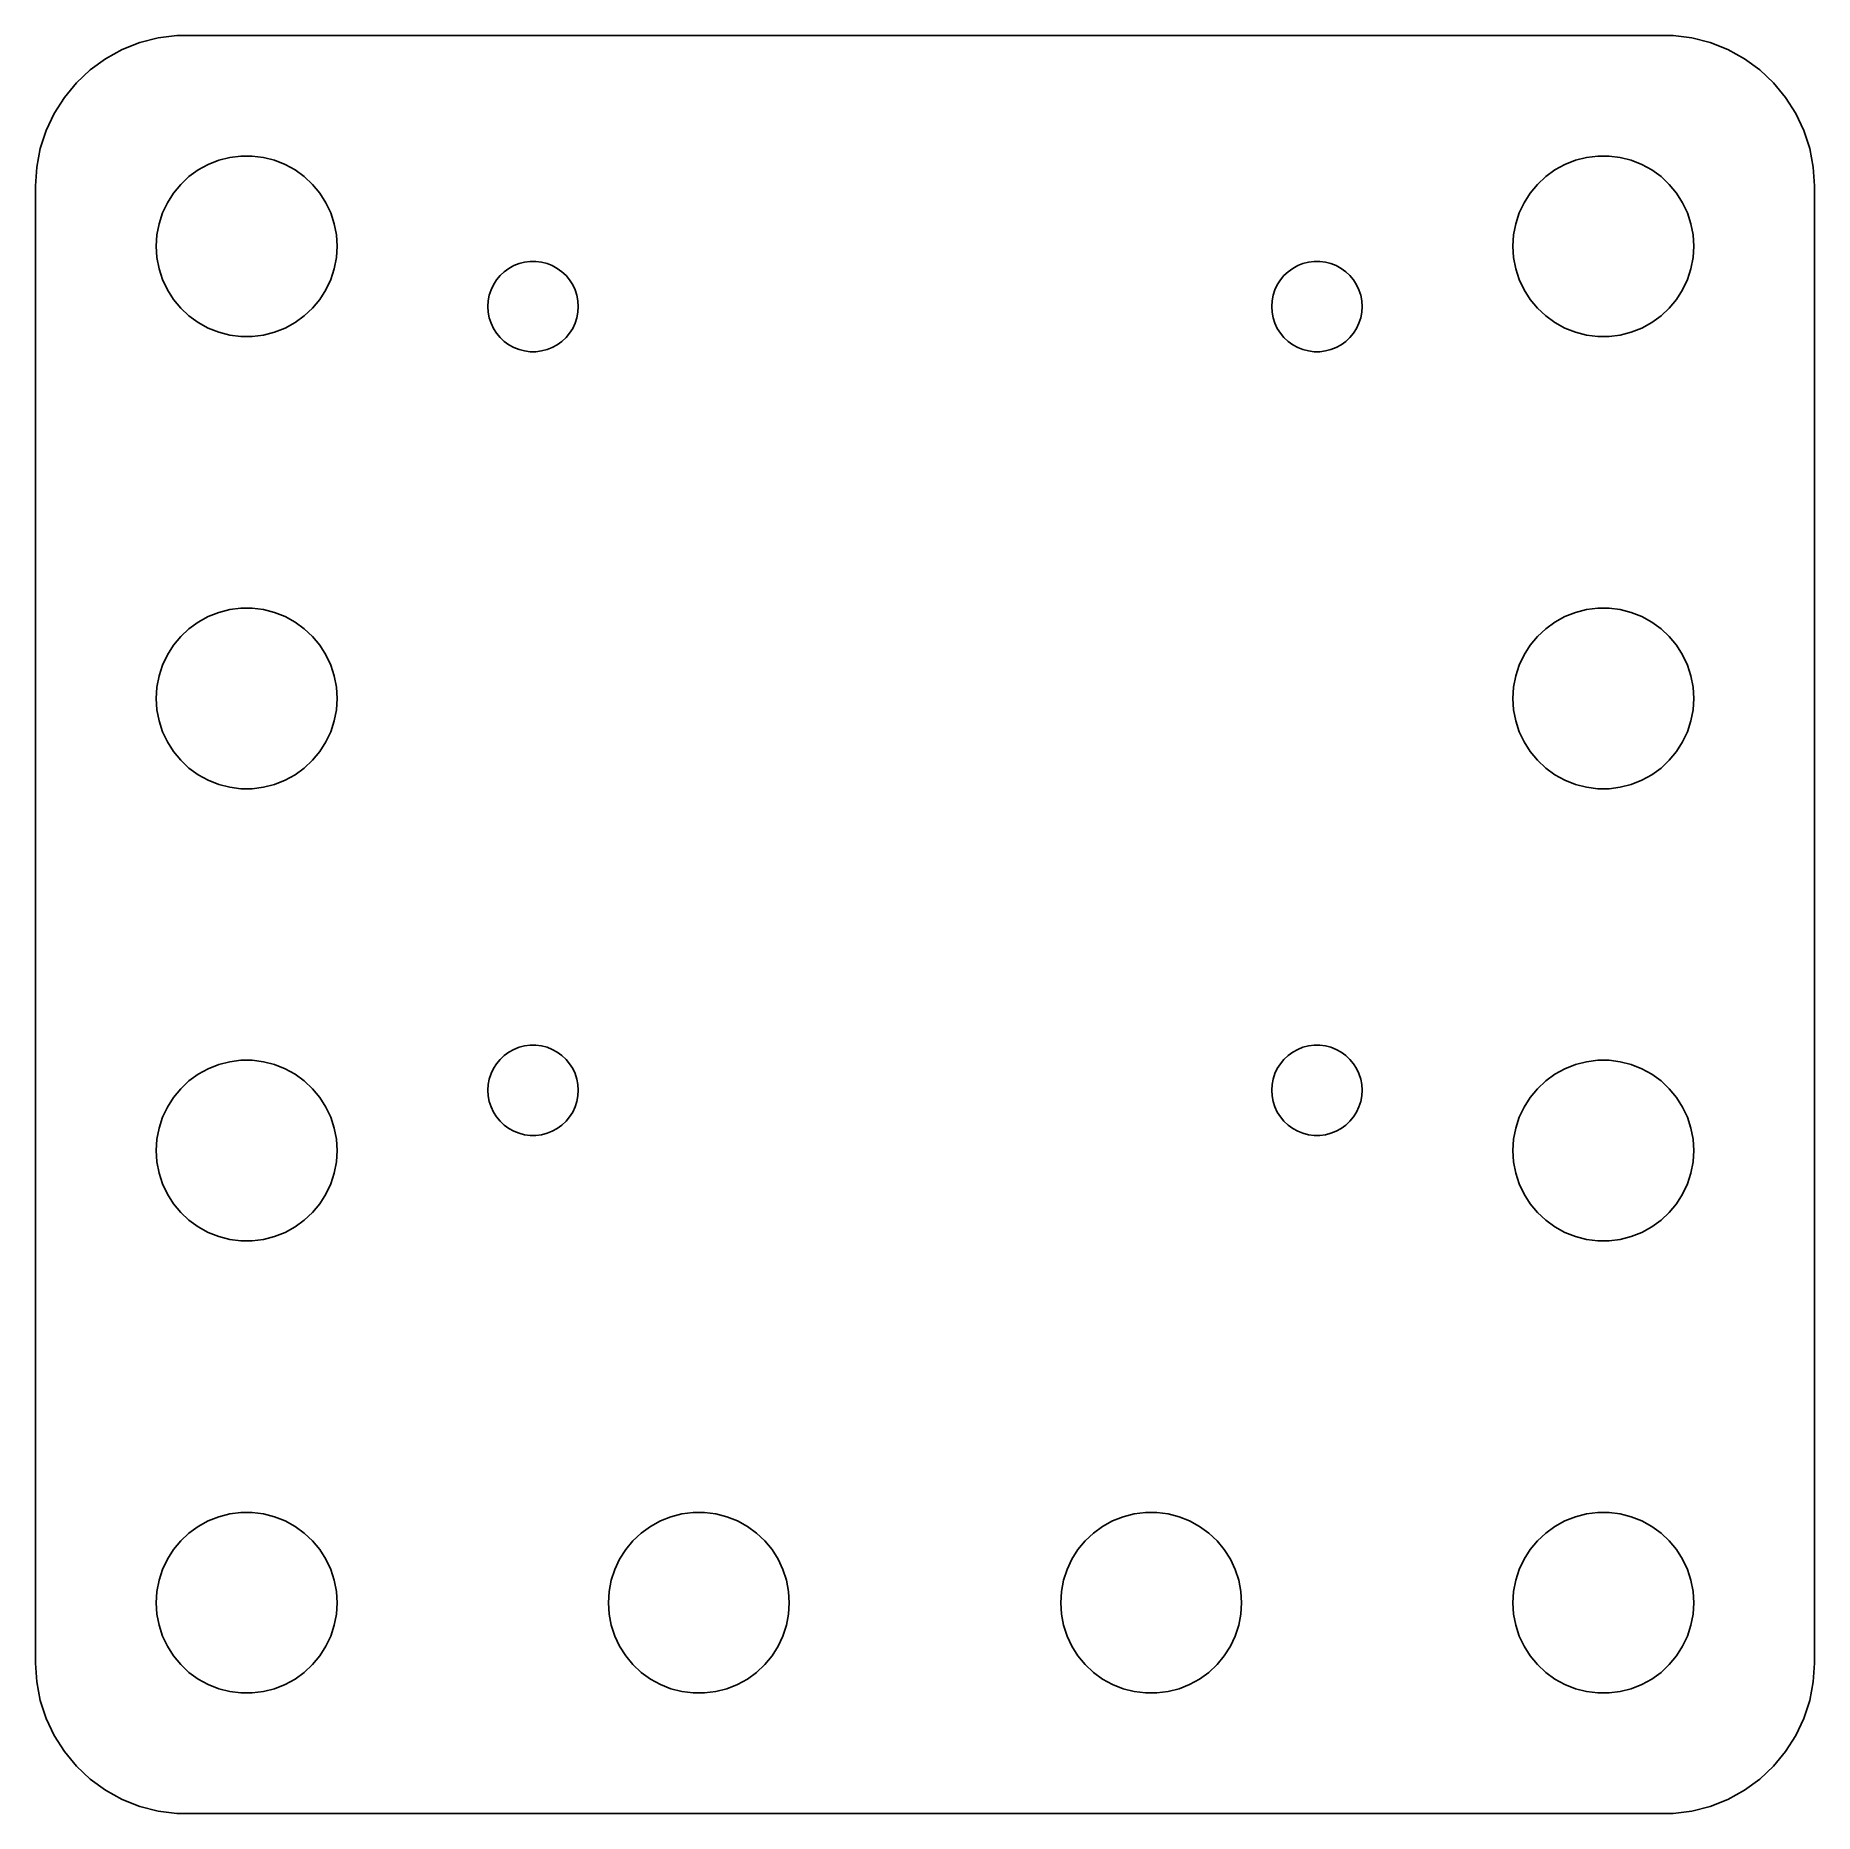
# Model space of a CAD drawing. Header units: metres. Extents: x -29.5 to 29.5, y -29.5 to 29.5.
import ezdxf

# ---------------------------------------------------------------- set-up
doc = ezdxf.new("R2010")
doc.units = ezdxf.units.M

msp = doc.modelspace()

# ---------------------------------------------------------------- linework, layer by layer
for p, q in [((-26.6289, 29.0241), (-27.1791, 28.7216)), ((-26.0451, 29.2553), (-26.6289, 29.0241)), ((-25.4369, 29.4114), (-26.0451, 29.2553)), ((-24.8139, 29.4901), (-25.4369, 29.4114)), ((24.8139, 29.4901), (-24.8139, 29.4901)), ((25.4369, 29.4114), (24.8139, 29.4901)), ((26.0451, 29.2553), (25.4369, 29.4114)), ((26.6289, 29.0241), (26.0451, 29.2553)), ((27.1791, 28.7216), (26.6289, 29.0241)), ((-27.6871, 28.3526), (-28.1448, 27.9227)), ((-27.1791, 28.7216), (-27.6871, 28.3526)), ((27.6871, 28.3526), (27.1791, 28.7216)), ((28.1448, 27.9227), (27.6871, 28.3526)), ((-28.1448, 27.9227), (-28.5451, 27.4389)), ((28.5451, 27.4389), (28.1448, 27.9227)), ((-28.5451, 27.4389), (-28.8815, 26.9088)), ((28.8815, 26.9088), (28.5451, 27.4389)), ((-28.8815, 26.9088), (-29.1489, 26.3406)), ((29.1489, 26.3406), (28.8815, 26.9088)), ((-29.1489, 26.3406), (-29.3429, 25.7434)), ((29.3429, 25.7434), (29.1489, 26.3406)), ((-29.3429, 25.7434), (-29.4606, 25.1267)), ((-23.427, 25.3532), (-23.0621, 25.4469)), ((-23.0621, 25.4469), (-22.6884, 25.4941)), ((-22.6884, 25.4941), (-22.3116, 25.4941)), ((-22.3116, 25.4941), (-21.9379, 25.4469)), ((-21.9379, 25.4469), (-21.5729, 25.3532)), ((21.5729, 25.3532), (21.9379, 25.4469)), ((21.9379, 25.4469), (22.3116, 25.4941)), ((22.3116, 25.4941), (22.6884, 25.4941)), ((22.6884, 25.4941), (23.0621, 25.4469)), ((23.0621, 25.4469), (23.427, 25.3532)), ((29.4606, 25.1267), (29.3429, 25.7434)), ((-29.4606, 25.1267), (-29.5, 24.5)), ((-24.6869, 24.5536), (-24.4123, 24.8115)), ((-24.4123, 24.8115), (-24.1075, 25.033)), ((-24.1075, 25.033), (-23.7773, 25.2145)), ((-23.7773, 25.2145), (-23.427, 25.3532)), ((-21.5729, 25.3532), (-21.2227, 25.2145)), ((-21.2227, 25.2145), (-20.8925, 25.033)), ((-20.8925, 25.033), (-20.5877, 24.8115)), ((-20.5877, 24.8115), (-20.3131, 24.5536)), ((20.3131, 24.5536), (20.5877, 24.8115)), ((20.5877, 24.8115), (20.8925, 25.033)), ((20.8925, 25.033), (21.2227, 25.2145)), ((21.2227, 25.2145), (21.5729, 25.3532)), ((23.427, 25.3532), (23.7773, 25.2145)), ((23.7773, 25.2145), (24.1075, 25.033)), ((24.1075, 25.033), (24.4123, 24.8115)), ((24.4123, 24.8115), (24.6869, 24.5536)), ((29.5, 24.5), (29.4606, 25.1267)), ((-29.5, 24.5), (-29.5, -24.5)), ((-25.1289, 23.9453), (-24.927, 24.2634)), ((-24.927, 24.2634), (-24.6869, 24.5536)), ((-20.3131, 24.5536), (-20.0729, 24.2634)), ((-20.0729, 24.2634), (-19.8711, 23.9453)), ((19.8711, 23.9453), (20.0729, 24.2634)), ((20.0729, 24.2634), (20.3131, 24.5536)), ((24.6869, 24.5536), (24.927, 24.2634)), ((24.927, 24.2634), (25.1289, 23.9453)), ((29.5, -24.5), (29.5, 24.5)), ((-25.4057, 23.2461), (-25.2893, 23.6044)), ((-25.2893, 23.6044), (-25.1289, 23.9453)), ((-19.8711, 23.9453), (-19.7107, 23.6044)), ((-19.7107, 23.6044), (-19.5942, 23.2461)), ((19.5942, 23.2461), (19.7107, 23.6044)), ((19.7107, 23.6044), (19.8711, 23.9453)), ((25.1289, 23.9453), (25.2893, 23.6044)), ((25.2893, 23.6044), (25.4057, 23.2461)), ((-25.4763, 22.876), (-25.4057, 23.2461)), ((-19.5942, 23.2461), (-19.5237, 22.876)), ((19.5237, 22.876), (19.5942, 23.2461)), ((25.4057, 23.2461), (25.4763, 22.876)), ((-25.5, 22.5), (-25.4763, 22.876)), ((-25.4763, 22.124), (-25.5, 22.5)), ((-19.5237, 22.876), (-19.5, 22.5)), ((-19.5, 22.5), (-19.5237, 22.124)), ((19.5, 22.5), (19.5237, 22.876)), ((19.5237, 22.124), (19.5, 22.5)), ((25.4763, 22.876), (25.5, 22.5)), ((25.5, 22.5), (25.4763, 22.124)), ((-25.4057, 21.7539), (-25.4763, 22.124)), ((-19.5237, 22.124), (-19.5942, 21.7539)), ((-13.8037, 21.7665), (-13.6387, 21.8572)), ((-13.6387, 21.8572), (-13.4635, 21.9266)), ((-13.4635, 21.9266), (-13.2811, 21.9734)), ((-13.2811, 21.9734), (-13.0942, 21.997)), ((-13.0942, 21.997), (-12.9058, 21.997)), ((-12.9058, 21.997), (-12.7189, 21.9734)), ((-12.7189, 21.9734), (-12.5365, 21.9266)), ((-12.5365, 21.9266), (-12.3613, 21.8572)), ((-12.3613, 21.8572), (-12.1963, 21.7665)), ((12.1963, 21.7665), (12.3613, 21.8572)), ((12.3613, 21.8572), (12.5365, 21.9266)), ((12.5365, 21.9266), (12.7189, 21.9734)), ((12.7189, 21.9734), (12.9058, 21.997)), ((12.9058, 21.997), (13.0942, 21.997)), ((13.0942, 21.997), (13.2811, 21.9734)), ((13.2811, 21.9734), (13.4635, 21.9266)), ((13.4635, 21.9266), (13.6387, 21.8572)), ((13.6387, 21.8572), (13.8037, 21.7665)), ((19.5942, 21.7539), (19.5237, 22.124)), ((25.4763, 22.124), (25.4057, 21.7539)), ((-25.2893, 21.3956), (-25.4057, 21.7539)), ((-25.1289, 21.0547), (-25.2893, 21.3956)), ((-19.7107, 21.3956), (-19.8711, 21.0547)), ((-19.5942, 21.7539), (-19.7107, 21.3956)), ((-14.3145, 21.2226), (-14.2135, 21.3817)), ((-14.2135, 21.3817), (-14.0934, 21.5268)), ((-14.0934, 21.5268), (-13.9561, 21.6558)), ((-13.9561, 21.6558), (-13.8037, 21.7665)), ((-12.1963, 21.7665), (-12.0439, 21.6558)), ((-12.0439, 21.6558), (-11.9065, 21.5268)), ((-11.9065, 21.5268), (-11.7865, 21.3817)), ((-11.7865, 21.3817), (-11.6855, 21.2226)), ((11.6855, 21.2226), (11.7865, 21.3817)), ((11.7865, 21.3817), (11.9065, 21.5268)), ((11.9065, 21.5268), (12.0439, 21.6558)), ((12.0439, 21.6558), (12.1963, 21.7665)), ((13.8037, 21.7665), (13.9561, 21.6558)), ((13.9561, 21.6558), (14.0934, 21.5268)), ((14.0934, 21.5268), (14.2135, 21.3817)), ((14.2135, 21.3817), (14.3145, 21.2226)), ((19.7107, 21.3956), (19.5942, 21.7539)), ((19.8711, 21.0547), (19.7107, 21.3956)), ((25.2893, 21.3956), (25.1289, 21.0547)), ((25.4057, 21.7539), (25.2893, 21.3956)), ((-24.927, 20.7366), (-25.1289, 21.0547)), ((-24.6869, 20.4464), (-24.927, 20.7366)), ((-20.0729, 20.7366), (-20.3131, 20.4464)), ((-19.8711, 21.0547), (-20.0729, 20.7366)), ((-14.5, 20.5), (-14.4882, 20.688)), ((-14.4882, 20.688), (-14.4529, 20.873)), ((-14.4529, 20.873), (-14.3947, 21.0522)), ((-14.3947, 21.0522), (-14.3145, 21.2226)), ((-11.6855, 21.2226), (-11.6053, 21.0522)), ((-11.6053, 21.0522), (-11.5471, 20.873)), ((-11.5471, 20.873), (-11.5118, 20.688)), ((-11.5118, 20.688), (-11.5, 20.5)), ((11.5, 20.5), (11.5118, 20.688)), ((11.5118, 20.688), (11.5471, 20.873)), ((11.5471, 20.873), (11.6053, 21.0522)), ((11.6053, 21.0522), (11.6855, 21.2226)), ((14.3145, 21.2226), (14.3947, 21.0522)), ((14.3947, 21.0522), (14.4529, 20.873)), ((14.4529, 20.873), (14.4882, 20.688)), ((14.4882, 20.688), (14.5, 20.5)), ((20.0729, 20.7366), (19.8711, 21.0547)), ((20.3131, 20.4464), (20.0729, 20.7366)), ((24.927, 20.7366), (24.6869, 20.4464)), ((25.1289, 21.0547), (24.927, 20.7366)), ((-24.4123, 20.1884), (-24.6869, 20.4464)), ((-24.1075, 19.967), (-24.4123, 20.1884)), ((-20.5877, 20.1884), (-20.8925, 19.967)), ((-20.3131, 20.4464), (-20.5877, 20.1884)), ((-14.4882, 20.312), (-14.5, 20.5)), ((-14.4529, 20.127), (-14.4882, 20.312)), ((-14.3947, 19.9478), (-14.4529, 20.127)), ((-11.5471, 20.127), (-11.6053, 19.9478)), ((-11.5118, 20.312), (-11.5471, 20.127)), ((-11.5, 20.5), (-11.5118, 20.312)), ((11.5118, 20.312), (11.5, 20.5)), ((11.5471, 20.127), (11.5118, 20.312)), ((11.6053, 19.9478), (11.5471, 20.127)), ((14.4529, 20.127), (14.3947, 19.9478)), ((14.4882, 20.312), (14.4529, 20.127)), ((14.5, 20.5), (14.4882, 20.312)), ((20.5877, 20.1884), (20.3131, 20.4464)), ((20.8925, 19.967), (20.5877, 20.1884)), ((24.4123, 20.1884), (24.1075, 19.967)), ((24.6869, 20.4464), (24.4123, 20.1884)), ((-23.7773, 19.7855), (-24.1075, 19.967)), ((-23.427, 19.6468), (-23.7773, 19.7855)), ((-23.0621, 19.5531), (-23.427, 19.6468)), ((-22.6884, 19.5059), (-23.0621, 19.5531)), ((-22.3116, 19.5059), (-22.6884, 19.5059)), ((-21.9379, 19.5531), (-22.3116, 19.5059)), ((-21.5729, 19.6468), (-21.9379, 19.5531)), ((-21.2227, 19.7855), (-21.5729, 19.6468)), ((-20.8925, 19.967), (-21.2227, 19.7855)), ((-14.3145, 19.7774), (-14.3947, 19.9478)), ((-14.2135, 19.6183), (-14.3145, 19.7774)), ((-14.0934, 19.4732), (-14.2135, 19.6183)), ((-13.9561, 19.3442), (-14.0934, 19.4732)), ((-11.9065, 19.4732), (-12.0439, 19.3442)), ((-11.7865, 19.6183), (-11.9065, 19.4732)), ((-11.6855, 19.7774), (-11.7865, 19.6183)), ((-11.6053, 19.9478), (-11.6855, 19.7774)), ((11.6855, 19.7774), (11.6053, 19.9478)), ((11.7865, 19.6183), (11.6855, 19.7774)), ((11.9065, 19.4732), (11.7865, 19.6183)), ((12.0439, 19.3442), (11.9065, 19.4732)), ((14.0934, 19.4732), (13.9561, 19.3442)), ((14.2135, 19.6183), (14.0934, 19.4732)), ((14.3145, 19.7774), (14.2135, 19.6183)), ((14.3947, 19.9478), (14.3145, 19.7774)), ((21.2227, 19.7855), (20.8925, 19.967)), ((21.5729, 19.6468), (21.2227, 19.7855)), ((21.9379, 19.5531), (21.5729, 19.6468)), ((22.3116, 19.5059), (21.9379, 19.5531)), ((22.6884, 19.5059), (22.3116, 19.5059)), ((23.0621, 19.5531), (22.6884, 19.5059)), ((23.427, 19.6468), (23.0621, 19.5531)), ((23.7773, 19.7855), (23.427, 19.6468)), ((24.1075, 19.967), (23.7773, 19.7855)), ((-13.8037, 19.2335), (-13.9561, 19.3442)), ((-13.6387, 19.1427), (-13.8037, 19.2335)), ((-13.4635, 19.0734), (-13.6387, 19.1427)), ((-13.2811, 19.0266), (-13.4635, 19.0734)), ((-13.0942, 19.003), (-13.2811, 19.0266)), ((-12.9058, 19.003), (-13.0942, 19.003)), ((-12.7189, 19.0266), (-12.9058, 19.003)), ((-12.5365, 19.0734), (-12.7189, 19.0266)), ((-12.3613, 19.1427), (-12.5365, 19.0734)), ((-12.1963, 19.2335), (-12.3613, 19.1427)), ((-12.0439, 19.3442), (-12.1963, 19.2335)), ((12.1963, 19.2335), (12.0439, 19.3442)), ((12.3613, 19.1427), (12.1963, 19.2335)), ((12.5365, 19.0734), (12.3613, 19.1427)), ((12.7189, 19.0266), (12.5365, 19.0734)), ((12.9058, 19.003), (12.7189, 19.0266)), ((13.0942, 19.003), (12.9058, 19.003)), ((13.2811, 19.0266), (13.0942, 19.003)), ((13.4635, 19.0734), (13.2811, 19.0266)), ((13.6387, 19.1427), (13.4635, 19.0734)), ((13.8037, 19.2335), (13.6387, 19.1427)), ((13.9561, 19.3442), (13.8037, 19.2335)), ((-24.4123, 9.81154), (-24.1075, 10.033)), ((-24.1075, 10.033), (-23.7773, 10.2145)), ((-23.7773, 10.2145), (-23.427, 10.3532)), ((-23.427, 10.3532), (-23.0621, 10.4469)), ((-23.0621, 10.4469), (-22.6884, 10.4941)), ((-22.6884, 10.4941), (-22.3116, 10.4941)), ((-22.3116, 10.4941), (-21.9379, 10.4469)), ((-21.9379, 10.4469), (-21.5729, 10.3532)), ((-21.5729, 10.3532), (-21.2227, 10.2145)), ((-21.2227, 10.2145), (-20.8925, 10.033)), ((-20.8925, 10.033), (-20.5877, 9.81154)), ((20.5877, 9.81154), (20.8925, 10.033)), ((20.8925, 10.033), (21.2227, 10.2145)), ((21.2227, 10.2145), (21.5729, 10.3532)), ((21.5729, 10.3532), (21.9379, 10.4469)), ((21.9379, 10.4469), (22.3116, 10.4941)), ((22.3116, 10.4941), (22.6884, 10.4941)), ((22.6884, 10.4941), (23.0621, 10.4469)), ((23.0621, 10.4469), (23.427, 10.3532)), ((23.427, 10.3532), (23.7773, 10.2145)), ((23.7773, 10.2145), (24.1075, 10.033)), ((24.1075, 10.033), (24.4123, 9.81154)), ((-24.927, 9.26335), (-24.6869, 9.55363)), ((-24.6869, 9.55363), (-24.4123, 9.81154)), ((-20.5877, 9.81154), (-20.3131, 9.55363)), ((-20.3131, 9.55363), (-20.0729, 9.26335)), ((20.0729, 9.26335), (20.3131, 9.55363)), ((20.3131, 9.55363), (20.5877, 9.81154)), ((24.4123, 9.81154), (24.6869, 9.55363)), ((24.6869, 9.55363), (24.927, 9.26335)), ((-25.2893, 8.60437), (-25.1289, 8.94525)), ((-25.1289, 8.94525), (-24.927, 9.26335)), ((-20.0729, 9.26335), (-19.8711, 8.94525)), ((-19.8711, 8.94525), (-19.7107, 8.60437)), ((19.7107, 8.60437), (19.8711, 8.94525)), ((19.8711, 8.94525), (20.0729, 9.26335)), ((24.927, 9.26335), (25.1289, 8.94525)), ((25.1289, 8.94525), (25.2893, 8.60437)), ((-25.4057, 8.24606), (-25.2893, 8.60437)), ((-19.7107, 8.60437), (-19.5942, 8.24606)), ((19.5942, 8.24606), (19.7107, 8.60437)), ((25.2893, 8.60437), (25.4057, 8.24606)), ((-25.5, 7.5), (-25.4763, 7.87599)), ((-25.4763, 7.87599), (-25.4057, 8.24606)), ((-19.5942, 8.24606), (-19.5237, 7.87599)), ((-19.5237, 7.87599), (-19.5, 7.5)), ((19.5, 7.5), (19.5237, 7.87599)), ((19.5237, 7.87599), (19.5942, 8.24606)), ((25.4057, 8.24606), (25.4763, 7.87599)), ((25.4763, 7.87599), (25.5, 7.5)), ((-25.4763, 7.12399), (-25.5, 7.5)), ((-25.4057, 6.75392), (-25.4763, 7.12399)), ((-19.5237, 7.12399), (-19.5942, 6.75392)), ((-19.5, 7.5), (-19.5237, 7.12399)), ((19.5237, 7.12399), (19.5, 7.5)), ((19.5942, 6.75392), (19.5237, 7.12399)), ((25.4763, 7.12399), (25.4057, 6.75392)), ((25.5, 7.5), (25.4763, 7.12399)), ((-25.2893, 6.39561), (-25.4057, 6.75392)), ((-19.5942, 6.75392), (-19.7107, 6.39561)), ((19.7107, 6.39561), (19.5942, 6.75392)), ((25.4057, 6.75392), (25.2893, 6.39561)), ((-25.1289, 6.05473), (-25.2893, 6.39561)), ((-24.927, 5.73663), (-25.1289, 6.05473)), ((-19.8711, 6.05473), (-20.0729, 5.73663)), ((-19.7107, 6.39561), (-19.8711, 6.05473)), ((19.8711, 6.05473), (19.7107, 6.39561)), ((20.0729, 5.73663), (19.8711, 6.05473)), ((25.1289, 6.05473), (24.927, 5.73663)), ((25.2893, 6.39561), (25.1289, 6.05473)), ((-24.6869, 5.44635), (-24.927, 5.73663)), ((-24.4123, 5.18845), (-24.6869, 5.44635)), ((-20.3131, 5.44635), (-20.5877, 5.18845)), ((-20.0729, 5.73663), (-20.3131, 5.44635)), ((20.3131, 5.44635), (20.0729, 5.73663)), ((20.5877, 5.18845), (20.3131, 5.44635)), ((24.6869, 5.44635), (24.4123, 5.18845)), ((24.927, 5.73663), (24.6869, 5.44635)), ((-24.1075, 4.96701), (-24.4123, 5.18845)), ((-23.7773, 4.78551), (-24.1075, 4.96701)), ((-23.427, 4.64682), (-23.7773, 4.78551)), ((-21.2227, 4.78551), (-21.5729, 4.64682)), ((-20.8925, 4.96701), (-21.2227, 4.78551)), ((-20.5877, 5.18845), (-20.8925, 4.96701)), ((20.8925, 4.96701), (20.5877, 5.18845)), ((21.2227, 4.78551), (20.8925, 4.96701)), ((21.5729, 4.64682), (21.2227, 4.78551)), ((23.7773, 4.78551), (23.427, 4.64682)), ((24.1075, 4.96701), (23.7773, 4.78551)), ((24.4123, 5.18845), (24.1075, 4.96701)), ((-23.0621, 4.55313), (-23.427, 4.64682)), ((-22.6884, 4.50591), (-23.0621, 4.55313)), ((-22.3116, 4.50591), (-22.6884, 4.50591)), ((-21.9379, 4.55313), (-22.3116, 4.50591)), ((-21.5729, 4.64682), (-21.9379, 4.55313)), ((21.9379, 4.55313), (21.5729, 4.64682)), ((22.3116, 4.50591), (21.9379, 4.55313)), ((22.6884, 4.50591), (22.3116, 4.50591)), ((23.0621, 4.55313), (22.6884, 4.50591)), ((23.427, 4.64682), (23.0621, 4.55313)), ((-13.6387, -4.14275), (-13.4635, -4.07341)), ((-13.4635, -4.07341), (-13.2811, -4.02657)), ((-13.2811, -4.02657), (-13.0942, -4.00294)), ((-13.0942, -4.00294), (-12.9058, -4.00294)), ((-12.9058, -4.00294), (-12.7189, -4.02657)), ((-12.7189, -4.02657), (-12.5365, -4.07341)), ((-12.5365, -4.07341), (-12.3613, -4.14275)), ((12.3613, -4.14275), (12.5365, -4.07341)), ((12.5365, -4.07341), (12.7189, -4.02657)), ((12.7189, -4.02657), (12.9058, -4.00294)), ((12.9058, -4.00294), (13.0942, -4.00294)), ((13.0942, -4.00294), (13.2811, -4.02657)), ((13.2811, -4.02657), (13.4635, -4.07341)), ((13.4635, -4.07341), (13.6387, -4.14275)), ((-23.7773, -4.78551), (-23.427, -4.64682)), ((-23.427, -4.64682), (-23.0621, -4.55313)), ((-23.0621, -4.55313), (-22.6884, -4.50591)), ((-22.6884, -4.50591), (-22.3116, -4.50591)), ((-22.3116, -4.50591), (-21.9379, -4.55313)), ((-21.9379, -4.55313), (-21.5729, -4.64682)), ((-21.5729, -4.64682), (-21.2227, -4.78551)), ((-14.3145, -4.77736), (-14.2135, -4.61832)), ((-14.2135, -4.61832), (-14.0934, -4.47318)), ((-14.0934, -4.47318), (-13.9561, -4.34422)), ((-13.9561, -4.34422), (-13.8037, -4.23351)), ((-13.8037, -4.23351), (-13.6387, -4.14275)), ((-12.3613, -4.14275), (-12.1963, -4.23351)), ((-12.1963, -4.23351), (-12.0439, -4.34422)), ((-12.0439, -4.34422), (-11.9065, -4.47318)), ((-11.9065, -4.47318), (-11.7865, -4.61832)), ((-11.7865, -4.61832), (-11.6855, -4.77736)), ((11.6855, -4.77736), (11.7865, -4.61832)), ((11.7865, -4.61832), (11.9065, -4.47318)), ((11.9065, -4.47318), (12.0439, -4.34422)), ((12.0439, -4.34422), (12.1963, -4.23351)), ((12.1963, -4.23351), (12.3613, -4.14275)), ((13.6387, -4.14275), (13.8037, -4.23351)), ((13.8037, -4.23351), (13.9561, -4.34422)), ((13.9561, -4.34422), (14.0934, -4.47318)), ((14.0934, -4.47318), (14.2135, -4.61832)), ((14.2135, -4.61832), (14.3145, -4.77736)), ((21.2227, -4.78551), (21.5729, -4.64682)), ((21.5729, -4.64682), (21.9379, -4.55313)), ((21.9379, -4.55313), (22.3116, -4.50591)), ((22.3116, -4.50591), (22.6884, -4.50591)), ((22.6884, -4.50591), (23.0621, -4.55313)), ((23.0621, -4.55313), (23.427, -4.64682)), ((23.427, -4.64682), (23.7773, -4.78551)), ((-24.6869, -5.44635), (-24.4123, -5.18845)), ((-24.4123, -5.18845), (-24.1075, -4.96701)), ((-24.1075, -4.96701), (-23.7773, -4.78551)), ((-21.2227, -4.78551), (-20.8925, -4.96701)), ((-20.8925, -4.96701), (-20.5877, -5.18845)), ((-20.5877, -5.18845), (-20.3131, -5.44635)), ((-14.4882, -5.312), (-14.4529, -5.12695)), ((-14.4529, -5.12695), (-14.3947, -4.9478)), ((-14.3947, -4.9478), (-14.3145, -4.77736)), ((-11.6855, -4.77736), (-11.6053, -4.9478)), ((-11.6053, -4.9478), (-11.5471, -5.12695)), ((-11.5471, -5.12695), (-11.5118, -5.312)), ((11.5118, -5.312), (11.5471, -5.12695)), ((11.5471, -5.12695), (11.6053, -4.9478)), ((11.6053, -4.9478), (11.6855, -4.77736)), ((14.3145, -4.77736), (14.3947, -4.9478)), ((14.3947, -4.9478), (14.4529, -5.12695)), ((14.4529, -5.12695), (14.4882, -5.312)), ((20.3131, -5.44635), (20.5877, -5.18845)), ((20.5877, -5.18845), (20.8925, -4.96701)), ((20.8925, -4.96701), (21.2227, -4.78551)), ((23.7773, -4.78551), (24.1075, -4.96701)), ((24.1075, -4.96701), (24.4123, -5.18845)), ((24.4123, -5.18845), (24.6869, -5.44635)), ((-25.1289, -6.05473), (-24.927, -5.73663)), ((-24.927, -5.73663), (-24.6869, -5.44635)), ((-20.3131, -5.44635), (-20.0729, -5.73663)), ((-20.0729, -5.73663), (-19.8711, -6.05473)), ((-14.5, -5.5), (-14.4882, -5.312)), ((-14.4882, -5.68799), (-14.5, -5.5)), ((-14.4529, -5.87303), (-14.4882, -5.68799)), ((-14.3947, -6.05219), (-14.4529, -5.87303)), ((-11.5471, -5.87303), (-11.6053, -6.05219)), ((-11.5118, -5.68799), (-11.5471, -5.87303)), ((-11.5118, -5.312), (-11.5, -5.5)), ((-11.5, -5.5), (-11.5118, -5.68799)), ((11.5, -5.5), (11.5118, -5.312)), ((11.5118, -5.68799), (11.5, -5.5)), ((11.5471, -5.87303), (11.5118, -5.68799)), ((11.6053, -6.05219), (11.5471, -5.87303)), ((14.4529, -5.87303), (14.3947, -6.05219)), ((14.4882, -5.68799), (14.4529, -5.87303)), ((14.4882, -5.312), (14.5, -5.5)), ((14.5, -5.5), (14.4882, -5.68799)), ((19.8711, -6.05473), (20.0729, -5.73663)), ((20.0729, -5.73663), (20.3131, -5.44635)), ((24.6869, -5.44635), (24.927, -5.73663)), ((24.927, -5.73663), (25.1289, -6.05473)), ((-25.4057, -6.75392), (-25.2893, -6.39561)), ((-25.2893, -6.39561), (-25.1289, -6.05473)), ((-19.8711, -6.05473), (-19.7107, -6.39561)), ((-19.7107, -6.39561), (-19.5942, -6.75392)), ((-14.3145, -6.22263), (-14.3947, -6.05219)), ((-14.2135, -6.38167), (-14.3145, -6.22263)), ((-14.0934, -6.52681), (-14.2135, -6.38167)), ((-11.7865, -6.38167), (-11.9065, -6.52681)), ((-11.6855, -6.22263), (-11.7865, -6.38167)), ((-11.6053, -6.05219), (-11.6855, -6.22263)), ((11.6855, -6.22263), (11.6053, -6.05219)), ((11.7865, -6.38167), (11.6855, -6.22263)), ((11.9065, -6.52681), (11.7865, -6.38167)), ((14.2135, -6.38167), (14.0934, -6.52681)), ((14.3145, -6.22263), (14.2135, -6.38167)), ((14.3947, -6.05219), (14.3145, -6.22263)), ((19.5942, -6.75392), (19.7107, -6.39561)), ((19.7107, -6.39561), (19.8711, -6.05473)), ((25.1289, -6.05473), (25.2893, -6.39561)), ((25.2893, -6.39561), (25.4057, -6.75392)), ((-25.4763, -7.12399), (-25.4057, -6.75392)), ((-19.5942, -6.75392), (-19.5237, -7.12399)), ((-13.9561, -6.65576), (-14.0934, -6.52681)), ((-13.8037, -6.76648), (-13.9561, -6.65576)), ((-13.6387, -6.85724), (-13.8037, -6.76648)), ((-13.4635, -6.92657), (-13.6387, -6.85724)), ((-13.2811, -6.97342), (-13.4635, -6.92657)), ((-13.0942, -6.99704), (-13.2811, -6.97342)), ((-12.9058, -6.99704), (-13.0942, -6.99704)), ((-12.7189, -6.97342), (-12.9058, -6.99704)), ((-12.5365, -6.92657), (-12.7189, -6.97342)), ((-12.3613, -6.85724), (-12.5365, -6.92657)), ((-12.1963, -6.76648), (-12.3613, -6.85724)), ((-12.0439, -6.65576), (-12.1963, -6.76648)), ((-11.9065, -6.52681), (-12.0439, -6.65576)), ((12.0439, -6.65576), (11.9065, -6.52681)), ((12.1963, -6.76648), (12.0439, -6.65576)), ((12.3613, -6.85724), (12.1963, -6.76648)), ((12.5365, -6.92657), (12.3613, -6.85724)), ((12.7189, -6.97342), (12.5365, -6.92657)), ((12.9058, -6.99704), (12.7189, -6.97342)), ((13.0942, -6.99704), (12.9058, -6.99704)), ((13.2811, -6.97342), (13.0942, -6.99704)), ((13.4635, -6.92657), (13.2811, -6.97342)), ((13.6387, -6.85724), (13.4635, -6.92657)), ((13.8037, -6.76648), (13.6387, -6.85724)), ((13.9561, -6.65576), (13.8037, -6.76648)), ((14.0934, -6.52681), (13.9561, -6.65576)), ((19.5237, -7.12399), (19.5942, -6.75392)), ((25.4057, -6.75392), (25.4763, -7.12399)), ((-25.5, -7.5), (-25.4763, -7.12399)), ((-25.4763, -7.87599), (-25.5, -7.5)), ((-19.5237, -7.12399), (-19.5, -7.5)), ((-19.5, -7.5), (-19.5237, -7.87599)), ((19.5, -7.5), (19.5237, -7.12399)), ((19.5237, -7.87599), (19.5, -7.5)), ((25.4763, -7.12399), (25.5, -7.5)), ((25.5, -7.5), (25.4763, -7.87599)), ((-25.4057, -8.24606), (-25.4763, -7.87599)), ((-25.2893, -8.60437), (-25.4057, -8.24606)), ((-19.5942, -8.24606), (-19.7107, -8.60437)), ((-19.5237, -7.87599), (-19.5942, -8.24606)), ((19.5942, -8.24606), (19.5237, -7.87599)), ((19.7107, -8.60437), (19.5942, -8.24606)), ((25.4057, -8.24606), (25.2893, -8.60437)), ((25.4763, -7.87599), (25.4057, -8.24606)), ((-25.1289, -8.94525), (-25.2893, -8.60437)), ((-19.7107, -8.60437), (-19.8711, -8.94525)), ((19.8711, -8.94525), (19.7107, -8.60437)), ((25.2893, -8.60437), (25.1289, -8.94525)), ((-24.927, -9.26335), (-25.1289, -8.94525)), ((-24.6869, -9.55363), (-24.927, -9.26335)), ((-20.0729, -9.26335), (-20.3131, -9.55363)), ((-19.8711, -8.94525), (-20.0729, -9.26335)), ((20.0729, -9.26335), (19.8711, -8.94525)), ((20.3131, -9.55363), (20.0729, -9.26335)), ((24.927, -9.26335), (24.6869, -9.55363)), ((25.1289, -8.94525), (24.927, -9.26335)), ((-24.4123, -9.81154), (-24.6869, -9.55363)), ((-24.1075, -10.033), (-24.4123, -9.81154)), ((-20.5877, -9.81154), (-20.8925, -10.033)), ((-20.3131, -9.55363), (-20.5877, -9.81154)), ((20.5877, -9.81154), (20.3131, -9.55363)), ((20.8925, -10.033), (20.5877, -9.81154)), ((24.4123, -9.81154), (24.1075, -10.033)), ((24.6869, -9.55363), (24.4123, -9.81154)), ((-23.7773, -10.2145), (-24.1075, -10.033)), ((-23.427, -10.3532), (-23.7773, -10.2145)), ((-23.0621, -10.4469), (-23.427, -10.3532)), ((-22.6884, -10.4941), (-23.0621, -10.4469)), ((-22.3116, -10.4941), (-22.6884, -10.4941)), ((-21.9379, -10.4469), (-22.3116, -10.4941)), ((-21.5729, -10.3532), (-21.9379, -10.4469)), ((-21.2227, -10.2145), (-21.5729, -10.3532)), ((-20.8925, -10.033), (-21.2227, -10.2145)), ((21.2227, -10.2145), (20.8925, -10.033)), ((21.5729, -10.3532), (21.2227, -10.2145)), ((21.9379, -10.4469), (21.5729, -10.3532)), ((22.3116, -10.4941), (21.9379, -10.4469)), ((22.6884, -10.4941), (22.3116, -10.4941)), ((23.0621, -10.4469), (22.6884, -10.4941)), ((23.427, -10.3532), (23.0621, -10.4469)), ((23.7773, -10.2145), (23.427, -10.3532)), ((24.1075, -10.033), (23.7773, -10.2145)), ((-24.4123, -20.1884), (-24.1075, -19.967)), ((-24.1075, -19.967), (-23.7773, -19.7855)), ((-23.7773, -19.7855), (-23.427, -19.6468)), ((-23.427, -19.6468), (-23.0621, -19.5531)), ((-23.0621, -19.5531), (-22.6884, -19.5059)), ((-22.6884, -19.5059), (-22.3116, -19.5059)), ((-22.3116, -19.5059), (-21.9379, -19.5531)), ((-21.9379, -19.5531), (-21.5729, -19.6468)), ((-21.5729, -19.6468), (-21.2227, -19.7855)), ((-21.2227, -19.7855), (-20.8925, -19.967)), ((-20.8925, -19.967), (-20.5877, -20.1884)), ((-9.41226, -20.1884), (-9.10747, -19.967)), ((-9.10747, -19.967), (-8.77733, -19.7855)), ((-8.77733, -19.7855), (-8.42705, -19.6468)), ((-8.42705, -19.6468), (-8.06213, -19.5531)), ((-8.06213, -19.5531), (-7.68837, -19.5059)), ((-7.68837, -19.5059), (-7.31161, -19.5059)), ((-7.31161, -19.5059), (-6.93785, -19.5531)), ((-6.93785, -19.5531), (-6.57294, -19.6468)), ((-6.57294, -19.6468), (-6.22266, -19.7855)), ((-6.22266, -19.7855), (-5.89252, -19.967)), ((-5.89252, -19.967), (-5.58772, -20.1884)), ((5.58772, -20.1884), (5.89252, -19.967)), ((5.89252, -19.967), (6.22266, -19.7855)), ((6.22266, -19.7855), (6.57294, -19.6468)), ((6.57294, -19.6468), (6.93785, -19.5531)), ((6.93785, -19.5531), (7.31161, -19.5059)), ((7.31161, -19.5059), (7.68837, -19.5059)), ((7.68837, -19.5059), (8.06213, -19.5531)), ((8.06213, -19.5531), (8.42705, -19.6468)), ((8.42705, -19.6468), (8.77733, -19.7855)), ((8.77733, -19.7855), (9.10747, -19.967)), ((9.10747, -19.967), (9.41226, -20.1884)), ((20.5877, -20.1884), (20.8925, -19.967)), ((20.8925, -19.967), (21.2227, -19.7855)), ((21.2227, -19.7855), (21.5729, -19.6468)), ((21.5729, -19.6468), (21.9379, -19.5531)), ((21.9379, -19.5531), (22.3116, -19.5059)), ((22.3116, -19.5059), (22.6884, -19.5059)), ((22.6884, -19.5059), (23.0621, -19.5531)), ((23.0621, -19.5531), (23.427, -19.6468)), ((23.427, -19.6468), (23.7773, -19.7855)), ((23.7773, -19.7855), (24.1075, -19.967)), ((24.1075, -19.967), (24.4123, -20.1884)), ((-24.927, -20.7366), (-24.6869, -20.4464)), ((-24.6869, -20.4464), (-24.4123, -20.1884)), ((-20.5877, -20.1884), (-20.3131, -20.4464)), ((-20.3131, -20.4464), (-20.0729, -20.7366)), ((-9.92705, -20.7366), (-9.6869, -20.4464)), ((-9.6869, -20.4464), (-9.41226, -20.1884)), ((-5.58772, -20.1884), (-5.31308, -20.4464)), ((-5.31308, -20.4464), (-5.07294, -20.7366)), ((5.07294, -20.7366), (5.31308, -20.4464)), ((5.31308, -20.4464), (5.58772, -20.1884)), ((9.41226, -20.1884), (9.6869, -20.4464)), ((9.6869, -20.4464), (9.92705, -20.7366)), ((20.0729, -20.7366), (20.3131, -20.4464)), ((20.3131, -20.4464), (20.5877, -20.1884)), ((24.4123, -20.1884), (24.6869, -20.4464)), ((24.6869, -20.4464), (24.927, -20.7366)), ((-25.2893, -21.3956), (-25.1289, -21.0547)), ((-25.1289, -21.0547), (-24.927, -20.7366)), ((-20.0729, -20.7366), (-19.8711, -21.0547)), ((-19.8711, -21.0547), (-19.7107, -21.3956)), ((-10.2893, -21.3956), (-10.1289, -21.0547)), ((-10.1289, -21.0547), (-9.92705, -20.7366)), ((-5.07294, -20.7366), (-4.87108, -21.0547)), ((-4.87108, -21.0547), (-4.71066, -21.3956)), ((4.71066, -21.3956), (4.87108, -21.0547)), ((4.87108, -21.0547), (5.07294, -20.7366)), ((9.92705, -20.7366), (10.1289, -21.0547)), ((10.1289, -21.0547), (10.2893, -21.3956)), ((19.7107, -21.3956), (19.8711, -21.0547)), ((19.8711, -21.0547), (20.0729, -20.7366)), ((24.927, -20.7366), (25.1289, -21.0547)), ((25.1289, -21.0547), (25.2893, -21.3956)), ((-25.4763, -22.124), (-25.4057, -21.7539)), ((-25.4057, -21.7539), (-25.2893, -21.3956)), ((-19.7107, -21.3956), (-19.5942, -21.7539)), ((-19.5942, -21.7539), (-19.5237, -22.124)), ((-10.4763, -22.124), (-10.4057, -21.7539)), ((-10.4057, -21.7539), (-10.2893, -21.3956)), ((-4.71066, -21.3956), (-4.59424, -21.7539)), ((-4.59424, -21.7539), (-4.52365, -22.124)), ((4.52365, -22.124), (4.59424, -21.7539)), ((4.59424, -21.7539), (4.71066, -21.3956)), ((10.2893, -21.3956), (10.4057, -21.7539)), ((10.4057, -21.7539), (10.4763, -22.124)), ((19.5237, -22.124), (19.5942, -21.7539)), ((19.5942, -21.7539), (19.7107, -21.3956)), ((25.2893, -21.3956), (25.4057, -21.7539)), ((25.4057, -21.7539), (25.4763, -22.124)), ((-25.5, -22.5), (-25.4763, -22.124)), ((-19.5237, -22.124), (-19.5, -22.5)), ((-10.5, -22.5), (-10.4763, -22.124)), ((-4.52365, -22.124), (-4.5, -22.5)), ((4.5, -22.5), (4.52365, -22.124)), ((10.4763, -22.124), (10.5, -22.5)), ((19.5, -22.5), (19.5237, -22.124)), ((25.4763, -22.124), (25.5, -22.5)), ((-25.4763, -22.876), (-25.5, -22.5)), ((-25.4057, -23.2461), (-25.4763, -22.876)), ((-19.5237, -22.876), (-19.5942, -23.2461)), ((-19.5, -22.5), (-19.5237, -22.876)), ((-10.4763, -22.876), (-10.5, -22.5)), ((-10.4057, -23.2461), (-10.4763, -22.876)), ((-4.52365, -22.876), (-4.59424, -23.2461)), ((-4.5, -22.5), (-4.52365, -22.876)), ((4.52365, -22.876), (4.5, -22.5)), ((4.59424, -23.2461), (4.52365, -22.876)), ((10.4763, -22.876), (10.4057, -23.2461)), ((10.5, -22.5), (10.4763, -22.876)), ((19.5237, -22.876), (19.5, -22.5)), ((19.5942, -23.2461), (19.5237, -22.876)), ((25.4763, -22.876), (25.4057, -23.2461)), ((25.5, -22.5), (25.4763, -22.876)), ((-25.2893, -23.6044), (-25.4057, -23.2461)), ((-19.5942, -23.2461), (-19.7107, -23.6044)), ((-10.2893, -23.6044), (-10.4057, -23.2461)), ((-4.59424, -23.2461), (-4.71066, -23.6044)), ((4.71066, -23.6044), (4.59424, -23.2461)), ((10.4057, -23.2461), (10.2893, -23.6044)), ((19.7107, -23.6044), (19.5942, -23.2461)), ((25.4057, -23.2461), (25.2893, -23.6044)), ((-25.1289, -23.9453), (-25.2893, -23.6044)), ((-24.927, -24.2634), (-25.1289, -23.9453)), ((-19.8711, -23.9453), (-20.0729, -24.2634)), ((-19.7107, -23.6044), (-19.8711, -23.9453)), ((-10.1289, -23.9453), (-10.2893, -23.6044)), ((-9.92705, -24.2634), (-10.1289, -23.9453)), ((-4.87108, -23.9453), (-5.07294, -24.2634)), ((-4.71066, -23.6044), (-4.87108, -23.9453)), ((4.87108, -23.9453), (4.71066, -23.6044)), ((5.07294, -24.2634), (4.87108, -23.9453)), ((10.1289, -23.9453), (9.92705, -24.2634)), ((10.2893, -23.6044), (10.1289, -23.9453)), ((19.8711, -23.9453), (19.7107, -23.6044)), ((20.0729, -24.2634), (19.8711, -23.9453)), ((25.1289, -23.9453), (24.927, -24.2634)), ((25.2893, -23.6044), (25.1289, -23.9453)), ((-29.5, -24.5), (-29.4606, -25.1267)), ((-24.6869, -24.5536), (-24.927, -24.2634)), ((-24.4123, -24.8115), (-24.6869, -24.5536)), ((-20.3131, -24.5536), (-20.5877, -24.8115)), ((-20.0729, -24.2634), (-20.3131, -24.5536)), ((-9.6869, -24.5536), (-9.92705, -24.2634)), ((-9.41226, -24.8115), (-9.6869, -24.5536)), ((-5.31308, -24.5536), (-5.58772, -24.8115)), ((-5.07294, -24.2634), (-5.31308, -24.5536)), ((5.31308, -24.5536), (5.07294, -24.2634)), ((5.58772, -24.8115), (5.31308, -24.5536)), ((9.6869, -24.5536), (9.41226, -24.8115)), ((9.92705, -24.2634), (9.6869, -24.5536)), ((20.3131, -24.5536), (20.0729, -24.2634)), ((20.5877, -24.8115), (20.3131, -24.5536)), ((24.6869, -24.5536), (24.4123, -24.8115)), ((24.927, -24.2634), (24.6869, -24.5536)), ((29.4606, -25.1267), (29.5, -24.5)), ((-29.4606, -25.1267), (-29.3429, -25.7434)), ((-24.1075, -25.033), (-24.4123, -24.8115)), ((-23.7773, -25.2145), (-24.1075, -25.033)), ((-23.427, -25.3532), (-23.7773, -25.2145)), ((-23.0621, -25.4469), (-23.427, -25.3532)), ((-21.5729, -25.3532), (-21.9379, -25.4469)), ((-21.2227, -25.2145), (-21.5729, -25.3532)), ((-20.8925, -25.033), (-21.2227, -25.2145)), ((-20.5877, -24.8115), (-20.8925, -25.033)), ((-9.10747, -25.033), (-9.41226, -24.8115)), ((-8.77733, -25.2145), (-9.10747, -25.033)), ((-8.42705, -25.3532), (-8.77733, -25.2145)), ((-8.06213, -25.4469), (-8.42705, -25.3532)), ((-6.57294, -25.3532), (-6.93785, -25.4469)), ((-6.22266, -25.2145), (-6.57294, -25.3532)), ((-5.89252, -25.033), (-6.22266, -25.2145)), ((-5.58772, -24.8115), (-5.89252, -25.033)), ((5.89252, -25.033), (5.58772, -24.8115)), ((6.22266, -25.2145), (5.89252, -25.033)), ((6.57294, -25.3532), (6.22266, -25.2145)), ((6.93785, -25.4469), (6.57294, -25.3532)), ((8.42705, -25.3532), (8.06213, -25.4469)), ((8.77733, -25.2145), (8.42705, -25.3532)), ((9.10747, -25.033), (8.77733, -25.2145)), ((9.41226, -24.8115), (9.10747, -25.033)), ((20.8925, -25.033), (20.5877, -24.8115)), ((21.2227, -25.2145), (20.8925, -25.033)), ((21.5729, -25.3532), (21.2227, -25.2145)), ((21.9379, -25.4469), (21.5729, -25.3532)), ((23.427, -25.3532), (23.0621, -25.4469)), ((23.7773, -25.2145), (23.427, -25.3532)), ((24.1075, -25.033), (23.7773, -25.2145)), ((24.4123, -24.8115), (24.1075, -25.033)), ((29.3429, -25.7434), (29.4606, -25.1267)), ((-29.3429, -25.7434), (-29.1489, -26.3406)), ((-22.6884, -25.4941), (-23.0621, -25.4469)), ((-22.3116, -25.4941), (-22.6884, -25.4941)), ((-21.9379, -25.4469), (-22.3116, -25.4941)), ((-7.68837, -25.4941), (-8.06213, -25.4469)), ((-7.31161, -25.4941), (-7.68837, -25.4941)), ((-6.93785, -25.4469), (-7.31161, -25.4941)), ((7.31161, -25.4941), (6.93785, -25.4469)), ((7.68837, -25.4941), (7.31161, -25.4941)), ((8.06213, -25.4469), (7.68837, -25.4941)), ((22.3116, -25.4941), (21.9379, -25.4469)), ((22.6884, -25.4941), (22.3116, -25.4941)), ((23.0621, -25.4469), (22.6884, -25.4941)), ((29.1489, -26.3406), (29.3429, -25.7434)), ((-29.1489, -26.3406), (-28.8815, -26.9088)), ((28.8815, -26.9088), (29.1489, -26.3406)), ((-28.8815, -26.9088), (-28.5451, -27.4389)), ((28.5451, -27.4389), (28.8815, -26.9088)), ((-28.5451, -27.4389), (-28.1448, -27.9227)), ((28.1448, -27.9227), (28.5451, -27.4389)), ((-28.1448, -27.9227), (-27.6871, -28.3526)), ((27.6871, -28.3526), (28.1448, -27.9227)), ((-27.6871, -28.3526), (-27.1791, -28.7216)), ((-27.1791, -28.7216), (-26.6289, -29.0241)), ((26.6289, -29.0241), (27.1791, -28.7216)), ((27.1791, -28.7216), (27.6871, -28.3526)), ((-26.6289, -29.0241), (-26.0451, -29.2553)), ((-26.0451, -29.2553), (-25.4369, -29.4114)), ((-25.4369, -29.4114), (-24.8139, -29.4901)), ((-24.8139, -29.4901), (24.8139, -29.4901)), ((24.8139, -29.4901), (25.4369, -29.4114)), ((25.4369, -29.4114), (26.0451, -29.2553)), ((26.0451, -29.2553), (26.6289, -29.0241))]:
    msp.add_line(p, q)

doc.saveas('drawing.dxf')
